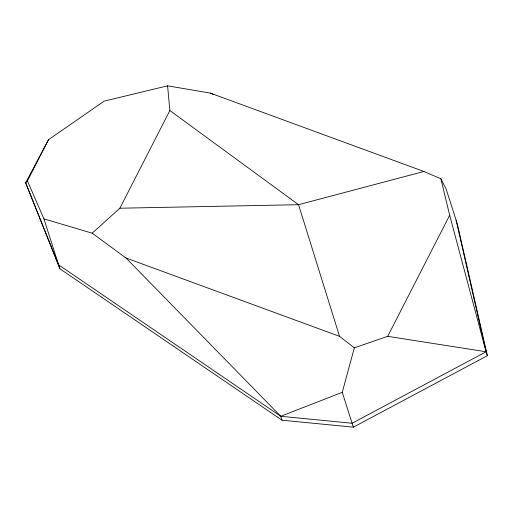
<?xml version="1.0" encoding="UTF-8"?>
<svg xmlns="http://www.w3.org/2000/svg" width="513" height="513" viewBox="0 0 513 513"><rect width="100%" height="100%" fill="white"/><g stroke="black" fill="none" stroke-linecap="round" stroke-linejoin="round"><path stroke-width="0.77" d="M353.374 427.169L342.254 392.33L354.329 347.852L387.7 336.336L486.1 351.771L487.35 355.695L353.374 427.169L282.009 420.211L59.841 268.748L25.65 182.801L48.511 139.703L104.19 101.119L167.578 85.831L210.304 93.097L423.911 171.483L440.872 178.761L446.214 189.201L457.333 224.04L487.35 355.695M456.083 220.115L486.1 351.771L352.123 423.244L280.758 416.287L58.591 264.823L25.65 182.801L27.42 180.916L48.511 139.703M27.42 180.916L43.926 218.871L92.173 233.178L119.862 208.22L169.861 110.526L167.578 85.831M387.7 336.336L449.677 215.242L440.872 178.761M92.173 233.178L125.929 257.956L280.758 416.287L342.254 392.33M423.911 171.483L298.547 204.693L119.862 208.22M125.929 257.956L339.535 336.342L354.329 347.852M210.304 93.097L213.812 94.706M169.861 110.526L298.547 204.693L339.535 336.342M280.758 416.287L282.009 420.211M43.926 218.871L59.841 268.748M449.677 215.242L486.1 351.771"/></g></svg>
